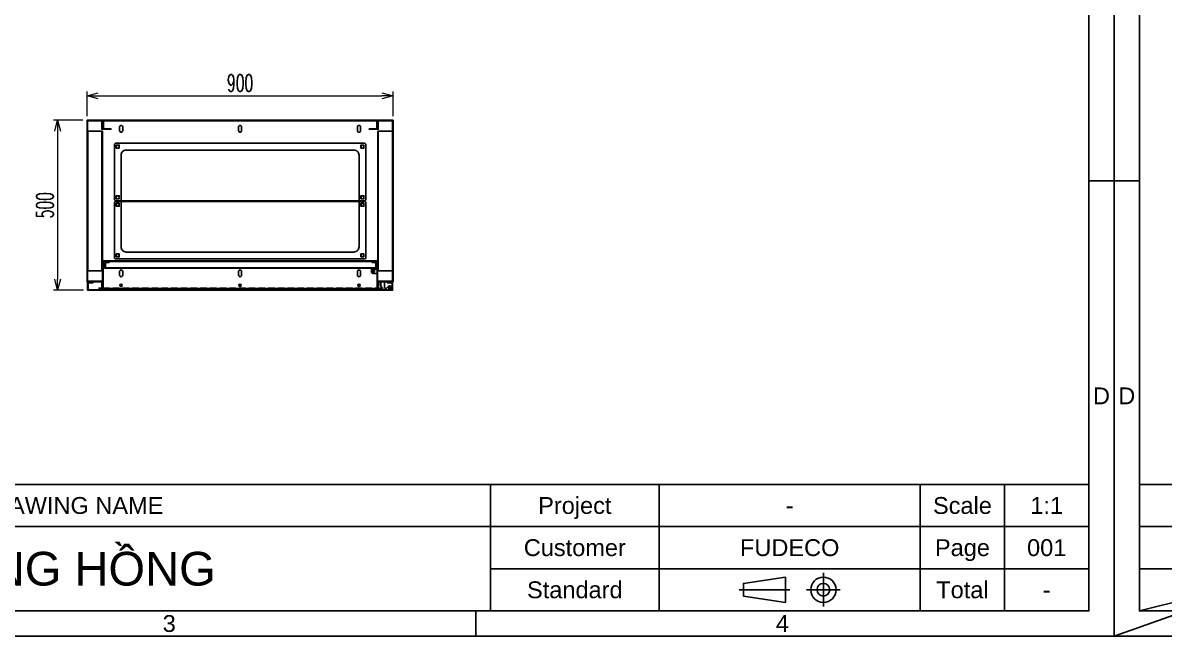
# Model space of a CAD drawing. Header units: millimetres. Extents: x -28296 to 1159, y -35880 to -26991.
# Drawn here: x -24143 to -20785, y -35880 to -34077 of the extents above; entities that cross this region are included whole.
import ezdxf
from ezdxf.enums import TextEntityAlignment as Align

# ---------------------------------------------------------------- set-up
doc = ezdxf.new("R2010")
doc.units = ezdxf.units.MM
doc.header["$LTSCALE"] = 3
doc.linetypes.add('ACAD_ISO04W100', pattern=[30, 24, -3, 0, -3])
doc.linetypes.add('HIDDEN', pattern=[9.525, 6.35, -3.175])
doc.layers.add('@.DM. KÍCH THƯỚC', color=8, linetype='Continuous', lineweight=5, transparency=0.2)
for name, color, linetype in [('@.DM. NÉT CHÍNH', 7, 'Continuous'), ('@.TEXT', 7, 'Continuous'), ('@.VISIBLE', 7, 'Continuous'), ('centerline', 6, 'ACAD_ISO04W100'), ('EQUIPMENT', 4, 'Continuous'), ('equipments', 2, 'Continuous')]:
    doc.layers.add(name, color=color, linetype=linetype)
doc.styles.add('Ann_w01', font='romans.shx', dxfattribs={"width": 0.6, "bigfont": 'chineset.shx'})
doc.styles.add('Arial', font='arial.ttf')
doc.dimstyles.new('Dim 01_SC25', dxfattribs={"dimscale": 25, "dimtxt": 2, "dimasz": 1.3, "dimexe": 0.5, "dimexo": 0.5, "dimgap": 0.5, "dimtad": 1, "dimdec": 1, "dimzin": 12, "dimdsep": 46, "dimtxsty": 'Ann_w01', "dimblk": 'OPEN30', "dimcen": 1.5, "dimclrd": 6, "dimclre": 6, "dimclrt": 3, "dimadec": 1, "dimazin": 3, "dimtm": 1e-09, "dimtfac": 1, "dimtdec": 1, "dimtmove": 0, "dimatfit": 3, "dimldrblk": 'OPEN30', "dimfxl": 1, "dimtolj": 1, "dimlwd": 20, "dimlwe": 20, "dimarcsym": 0})

# ---------------------------------------------------------------- blocks, each defined once
blk = doc.blocks.new('HL011-1 Top')
at = {"layer": 'centerline'}
for p, q in [((-20.3, 18.5), (-20.3, 16.5)), ((-3.8, 0), (4.2, 0)), ((0.2, 4), (0.2, -4))]:
    blk.add_line(p, q, dxfattribs=at)
at = {"layer": 'EQUIPMENT'}
for points in [[(-26, 17.5), (-26, 5.8, 0.131652), (-25.9, 5.3), (-26, 5.5), (-28, 5.5), (-28, 17.5), (-15, 17.5), (-15, 0, 0.414214), (-13, -2), (-10.3, -2)], [(-9.9, -3), (-10.3, -2), (-4, 4.2, -1.496606), (0.2, -6), (-19.3, -6), (-20.5, -6), (-20.5, -4), (-20.5, -4)]]:
    blk.add_lwpolyline(points, format="xyb", dxfattribs=at)
blk.add_lwpolyline([(-25.9, 5.3), (-19.3, -6), (-18.8, -5)], dxfattribs=at)
blk.add_circle((0.2, 0), 3.5, dxfattribs=at)
blk = doc.blocks.new('HL012-2')
at = {"color": 6}
for p, q in [((-3, 0), (3, 0)), ((0, 3), (0, -3))]:
    blk.add_line(p, q, dxfattribs=at)
at = {"color": 1, "linetype": 'Continuous'}
for p, q in [((11.1, 0), (8.6, 0)), ((0, -9), (0, -11))]:
    blk.add_line(p, q, dxfattribs=at)
at = {"color": 8}
blk.add_circle((0, 0), 2.5, dxfattribs=at)
at = {"layer": 'equipments'}
for p, q in [((-6, 0), (-6, -10)), ((10.5, 6), (0, 6)), ((10.5, -6), (10.5, 6)), ((-6, -10), (6, -10)), ((10.5, -6), (0, -6)), ((6, -6), (6, -10))]:
    blk.add_line(p, q, dxfattribs=at)
blk.add_arc((0, 0), 6, 90, 270, dxfattribs=at)
blk = doc.blocks.new('_Open30')
at = {"color": 0, "linetype": 'ByBlock', "lineweight": -2}
for p, q in [((-1, 0.27), (0, 0)), ((0, 0), (-1, -0.27)), ((0, 0), (-1, 0))]:
    blk.add_line(p, q, dxfattribs=at)
blk = doc.blocks.new('*D799')
at = {"layer": '@.DM. KÍCH THƯỚC', "color": 6, "lineweight": 20, "transparency": 16777216}
for p, q in [((-23954.1, -34350.6), (-23954.1, -34278.6)), ((-23054.1, -34350.6), (-23054.1, -34278.6)), ((-23921.6, -34291.1), (-23086.6, -34291.1))]:
    blk.add_line(p, q, dxfattribs=at)
at = {"layer": 'Defpoints', "color": 0, "transparency": 16777216}
for p in [(-23054.1, -34291.1), (-23954.1, -34363.1), (-23054.1, -34363.1)]:
    blk.add_point(p, dxfattribs=at)
at = {"layer": '@.DM. KÍCH THƯỚC', "color": 6, "lineweight": 20, "transparency": 16777216, "xscale": 32.5, "yscale": 32.5, "zscale": 32.5, "rotation": 180}
blk.add_blockref('_Open30', (-23954.1, -34291.1), dxfattribs=at)
at = {"layer": '@.DM. KÍCH THƯỚC', "color": 6, "lineweight": 20, "transparency": 16777216, "xscale": 32.5, "yscale": 32.5, "zscale": 32.5}
blk.add_blockref('_Open30', (-23054.1, -34291.1), dxfattribs=at)
at = {"layer": '@.DM. KÍCH THƯỚC', "color": 3, "transparency": 16777216, "insert": (-23504.1, -34253.6), "char_height": 50, "attachment_point": 5, "style": 'Ann_w01'}
blk.add_mtext('\\A1;900', dxfattribs=at)
blk = doc.blocks.new('*D800')
at = {"layer": '@.DM. KÍCH THƯỚC', "color": 6, "lineweight": 20, "transparency": 16777216}
for p, q in [((-23966.6, -34363.1), (-24053.4, -34363.1)), ((-24040.9, -34395.6), (-24040.9, -34830.6)), ((-23965.1, -34863.1), (-24053.4, -34863.1))]:
    blk.add_line(p, q, dxfattribs=at)
at = {"layer": 'Defpoints', "color": 0, "transparency": 16777216}
for p in [(-23954.1, -34363.1), (-24040.9, -34863.1), (-23952.6, -34863.1)]:
    blk.add_point(p, dxfattribs=at)
at = {"layer": '@.DM. KÍCH THƯỚC', "color": 6, "lineweight": 20, "transparency": 16777216, "xscale": 32.5, "yscale": 32.5, "zscale": 32.5}
for p, rotation in [((-24040.9, -34363.1), 90), ((-24040.9, -34863.1), 270)]:
    blk.add_blockref('_Open30', p, dxfattribs=dict(at, rotation=rotation))
at = {"layer": '@.DM. KÍCH THƯỚC', "color": 3, "transparency": 16777216, "insert": (-24078.4, -34613.1), "char_height": 50, "attachment_point": 5, "rotation": 90, "style": 'Ann_w01'}
blk.add_mtext('\\A1;500', dxfattribs=at)
blk = doc.blocks.new('Standard ISO')
at = {"color": 6}
for p, q in [((4, -2), (4, 2)), ((-6, 0), (0, 0)), ((6, 0), (2, 0))]:
    blk.add_line(p, q, dxfattribs=at)
blk.add_lwpolyline([(-0.5, 1.5), (-0.5, -1.5), (-5.5, -0.75), (-5.5, 0.75), (-0.5, 1.5)])
for radius in [1.5, 0.75]:
    blk.add_circle((4, 0), radius)
blk = doc.blocks.new('KHUNG BAN VE (Made by Tung)')
at = {"layer": '@.VISIBLE', "color": 8}
for p, q in [((3, 54), (0, 54)), ((294, 54), (297, 54)), ((223, 18), (223, 3)), ((243, 18), (243, 3)), ((274, 18), (274, 3)), ((284, 18), (284, 3)), ((3, 13), (73, 13)), ((123, 13), (294, 13)), ((3, 8), (73, 8)), ((23, 8), (3, 3)), ((223, 8), (294, 8)), ((221.25, 3), (221.25, 0))]:
    blk.add_line(p, q, dxfattribs=at)
for points in [[(0, 0), (297, 0), (297, 210), (0, 210)], [(3, 3), (294, 3), (294, 207), (3, 207)], [(3, 18), (294, 18), (294, 3), (3, 3)]]:
    blk.add_lwpolyline(points, close=True, dxfattribs=at)
blk.add_blockref('Standard ISO', (258.5, 5.5))
at = {"layer": '@.TEXT', "color": 1, "style": 'Arial'}
for s, p in [('D', (1.5, 28.5)), ('D', (295.5, 28.5)), ('3', (184.875, 1.5)), ('4', (257.625, 1.5))]:
    blk.add_text(s, height=2, dxfattribs=at).set_placement(p, align=Align.MIDDLE_CENTER)
at = {"layer": '@.TEXT', "color": 2, "style": 'Arial'}
for s, p in [('DRAWING NAME', (173, 15.5)), ('Project', (233, 15.5)), ('Scale', (279, 15.5)), ('Customer', (233, 10.5)), ('Page', (279, 10.5)), ('Standard', (233, 5.5)), ('Total', (279, 5.5))]:
    blk.add_text(s, height=2, dxfattribs=at).set_placement(p, align=Align.MIDDLE_CENTER)
at = {"layer": '@.TEXT', "color": 1, "style": 'Arial'}
for tag, height, p in [('DESIGNER_NAME', 2, (38, 15.5)), ('PROJECT_CODE', 2, (258.5, 15.5)), ('SCALE', 2, (289, 15.5)), ('APPROVED_NAME', 2, (38, 10.5)), ('CUSTOMER_NAME', 2, (258.5, 10.5)), ('PAGE', 2, (289, 10.5)), ('DRAWING_NAME', 4, (173, 8)), ('TOTAL', 2, (289, 5.5))]:
    blk.add_attdef(tag, text='', height=height, dxfattribs=at).set_placement(p, align=Align.MIDDLE_CENTER)

msp = doc.modelspace()

# ---------------------------------------------------------------- linework, layer by layer
at = {"layer": '@.DM. NÉT CHÍNH', "color": 1}
for p, q in [((-23910.59, -34805.65), (-23910.59, -34395.65)), ((-23097.59, -34805.65), (-23097.59, -34395.65))]:
    msp.add_line(p, q, dxfattribs=at)
at = {"layer": '@.DM. NÉT CHÍNH', "color": 6}
for p, q in [((-23887.09, -34776.65), (-23121.09, -34776.65)), ((-23887.09, -34778.15), (-23121.09, -34778.15)), ((-23907.09, -34858.15), (-23101.09, -34858.15))]:
    msp.add_line(p, q, dxfattribs=at)
at = {"layer": '@.DM. NÉT CHÍNH', "color": 6, "linetype": 'HIDDEN'}
msp.add_line((-23907.09, -34856.65), (-23101.09, -34856.65), dxfattribs=at)
at = {"layer": '@.DM. NÉT CHÍNH'}
for points in [[(-23910.59, -34856.65), (-23910.59, -34838.15), (-23954.09, -34838.15), (-23954.09, -34363.15), (-23909.09, -34363.15), (-23909.09, -34388.15), (-23884.09, -34388.15), (-23884.09, -34389.65), (-23910.59, -34389.65), (-23910.59, -34364.65), (-23952.59, -34364.65), (-23952.59, -34836.65), (-23909.09, -34836.65), (-23909.09, -34856.65)], [(-23097.59, -34856.65), (-23097.59, -34838.15), (-23054.09, -34838.15), (-23054.09, -34363.15), (-23099.09, -34363.15), (-23099.09, -34388.15), (-23124.09, -34388.15), (-23124.09, -34389.65), (-23097.59, -34389.65), (-23097.59, -34364.65), (-23055.59, -34364.65), (-23055.59, -34836.65), (-23099.09, -34836.65), (-23099.09, -34856.65)], [(-23868.59, -34436.15), (-23859.59, -34436.15), (-23859.59, -34445.15), (-23868.59, -34445.15)], [(-23139.59, -34436.15), (-23148.59, -34436.15), (-23148.59, -34445.15), (-23139.59, -34445.15)], [(-23868.59, -34594.15), (-23859.59, -34594.15), (-23859.59, -34585.15), (-23868.59, -34585.15)], [(-23139.59, -34594.15), (-23148.59, -34594.15), (-23148.59, -34585.15), (-23139.59, -34585.15)], [(-23868.59, -34607.15), (-23859.59, -34607.15), (-23859.59, -34616.15), (-23868.59, -34616.15)], [(-23139.59, -34607.15), (-23148.59, -34607.15), (-23148.59, -34616.15), (-23139.59, -34616.15)], [(-23868.59, -34765.15), (-23859.59, -34765.15), (-23859.59, -34756.15), (-23868.59, -34756.15)], [(-23139.59, -34765.15), (-23148.59, -34765.15), (-23148.59, -34756.15), (-23139.59, -34756.15)]]:
    msp.add_lwpolyline(points, close=True, dxfattribs=at)
at = {"layer": '@.DM. NÉT CHÍNH', "color": 4}
for points in [[(-23907.59, -34387.15), (-23907.59, -34363.15), (-23100.59, -34363.15), (-23100.59, -34387.15), (-23102.09, -34387.15), (-23102.09, -34364.65), (-23906.09, -34364.65), (-23906.09, -34387.15)], [(-23115.09, -34780.15), (-23103.09, -34780.15), (-23103.09, -34798.15), (-23902.09, -34798.15), (-23902.09, -34780.15), (-23890.09, -34780.15), (-23890.09, -34781.65), (-23900.59, -34781.65), (-23900.59, -34796.65), (-23104.59, -34796.65), (-23104.59, -34781.65), (-23115.09, -34781.65)], [(-23070.59, -34840.15), (-23055.59, -34840.15), (-23055.59, -34863.15), (-23952.59, -34863.15), (-23952.59, -34840.15), (-23937.59, -34840.15), (-23937.59, -34841.65), (-23951.09, -34841.65), (-23951.09, -34861.65), (-23057.09, -34861.65), (-23057.09, -34841.65), (-23070.59, -34841.65)]]:
    msp.add_lwpolyline(points, close=True, dxfattribs=at)
at = {"layer": '@.DM. NÉT CHÍNH'}
for points in [[(-23849.59, -34382.65), (-23849.59, -34393.65, -0.4142136), (-23854.09, -34398.15), (-23854.09, -34398.15, -0.4142136), (-23858.59, -34393.65), (-23858.59, -34382.65, -0.4142136), (-23854.09, -34378.15), (-23854.09, -34378.15, -0.4142136)], [(-23499.59, -34382.65), (-23499.59, -34393.65, -0.4142136), (-23504.09, -34398.15), (-23504.09, -34398.15, -0.4142136), (-23508.59, -34393.65), (-23508.59, -34382.65, -0.4142136), (-23504.09, -34378.15), (-23504.09, -34378.15, -0.4142136)], [(-23149.59, -34382.65), (-23149.59, -34393.65, -0.4142136), (-23154.09, -34398.15), (-23154.09, -34398.15, -0.4142136), (-23158.59, -34393.65), (-23158.59, -34382.65, -0.4142136), (-23154.09, -34378.15), (-23154.09, -34378.15, -0.4142136)], [(-23159.09, -34599.65), (-23139.09, -34599.65, 0.4142136), (-23134.09, -34594.65), (-23134.09, -34435.65, 0.4142136), (-23139.09, -34430.65), (-23869.09, -34430.65, 0.4142136), (-23874.09, -34435.65), (-23874.09, -34594.65, 0.4142136), (-23869.09, -34599.65), (-23159.09, -34599.65, 0)], [(-23839.09, -34750.65), (-23169.09, -34750.65, 0.4142136), (-23154.09, -34735.65), (-23154.09, -34465.65, 0.4142136), (-23169.09, -34450.65), (-23839.09, -34450.65, 0.4142136), (-23854.09, -34465.65), (-23854.09, -34735.65, 0.4142136)], [(-23159.09, -34770.65), (-23139.09, -34770.65, 0.4142136), (-23134.09, -34765.65), (-23134.09, -34606.65, 0.4142136), (-23139.09, -34601.65), (-23869.09, -34601.65, 0.4142136), (-23874.09, -34606.65), (-23874.09, -34765.65, 0.4142136), (-23869.09, -34770.65), (-23159.09, -34770.65, 0)], [(-23849.59, -34818.65), (-23849.59, -34807.65, 0.4142136), (-23854.09, -34803.15), (-23854.09, -34803.15, 0.4142136), (-23858.59, -34807.65), (-23858.59, -34818.65, 0.4142136), (-23854.09, -34823.15), (-23854.09, -34823.15, 0.4142136)], [(-23499.59, -34818.65), (-23499.59, -34807.65, 0.4142136), (-23504.09, -34803.15), (-23504.09, -34803.15, 0.4142136), (-23508.59, -34807.65), (-23508.59, -34818.65, 0.4142136), (-23504.09, -34823.15), (-23504.09, -34823.15, 0.4142136)], [(-23149.59, -34818.65), (-23149.59, -34807.65, 0.4142136), (-23154.09, -34803.15), (-23154.09, -34803.15, 0.4142136), (-23158.59, -34807.65), (-23158.59, -34818.65, 0.4142136), (-23154.09, -34823.15), (-23154.09, -34823.15, 0.4142136)]]:
    msp.add_lwpolyline(points, format="xyb", close=True, dxfattribs=at)
at = {"layer": '@.DM. NÉT CHÍNH', "color": 1}
for points in [[(-23909.09, -34805.65), (-23909.09, -34395.65), (-23952.09, -34395.65), (-23952.09, -34805.65)], [(-23099.09, -34805.65), (-23099.09, -34395.65), (-23056.09, -34395.65), (-23056.09, -34805.65)]]:
    msp.add_lwpolyline(points, close=True, dxfattribs=at)
at = {"layer": '@.DM. NÉT CHÍNH', "color": 6}
for points in [[(-23887.09, -34778.15), (-23907.09, -34778.15), (-23907.09, -34858.15), (-23919.09, -34858.15), (-23919.09, -34856.65), (-23908.59, -34856.65), (-23908.59, -34776.65), (-23887.09, -34776.65)], [(-23121.09, -34778.15), (-23101.09, -34778.15), (-23101.09, -34858.15), (-23089.09, -34858.15), (-23089.09, -34856.65), (-23099.59, -34856.65), (-23099.59, -34776.65), (-23121.09, -34776.65)]]:
    msp.add_lwpolyline(points, close=True, dxfattribs=at)
at = {"layer": '@.DM. NÉT CHÍNH', "color": 2}
for centre in [(-23864.09, -34440.65), (-23144.09, -34440.65), (-23864.09, -34589.65), (-23144.09, -34589.65), (-23864.09, -34611.65), (-23144.09, -34611.65), (-23864.09, -34760.65), (-23144.09, -34760.65)]:
    msp.add_circle(centre, 4.5, dxfattribs=at)
at = {"layer": '@.DM. NÉT CHÍNH', "color": 6}
for centre in [(-23854.09, -34848.15), (-23504.09, -34848.15), (-23154.09, -34848.15)]:
    msp.add_circle(centre, 3.5, dxfattribs=at)
at = {"layer": '@.VISIBLE'}
msp.add_line((-20932.38, -35880.25), (-6204.53, -30673.43), dxfattribs=at)

# ---------------------------------------------------------------- block references
ref = msp.add_blockref('KHUNG BAN VE (Made by Tung)', (-28296.3, -35880.25), dxfattribs=dict(at, xscale=24.79435096761154, yscale=24.79435096761154, zscale=24.79435096761154))
ref.add_attrib('TOTAL', '-', dxfattribs={"layer": '@.TEXT', "color": 1, "height": 49.59, "style": 'Arial'}).set_placement((-21130.73, -35743.88), align=Align.MIDDLE_CENTER)
ref.add_attrib('PAGE', '001', dxfattribs={"layer": '@.TEXT', "color": 1, "height": 49.589, "style": 'Arial'}).set_placement((-21130.73, -35619.91), align=Align.MIDDLE_CENTER)
ref.add_attrib('SCALE', '1:1', dxfattribs={"layer": '@.TEXT', "color": 1, "height": 49.589, "style": 'Arial'}).set_placement((-21130.73, -35495.94), align=Align.MIDDLE_CENTER)
ref.add_attrib('CUSTOMER_NAME', 'FUDECO', dxfattribs={"layer": '@.TEXT', "color": 1, "height": 49.589, "style": 'Arial'}).set_placement((-21886.96, -35619.91), align=Align.MIDDLE_CENTER)
ref.add_attrib('PROJECT_CODE', '-', dxfattribs={"layer": '@.TEXT', "color": 1, "height": 49.59, "style": 'Arial'}).set_placement((-21886.96, -35495.94), align=Align.MIDDLE_CENTER)
ref.add_attrib('DRAWING_NAME', 'HÙNG HỒNG', dxfattribs={"layer": '@.TEXT', "color": 1, "height": 99.177, "style": 'Arial'}).set_placement((-24006.88, -35681.89), align=Align.MIDDLE_CENTER)
at = {"layer": '@.VISIBLE', "xscale": 24.79435096761154, "yscale": 24.79435096761154, "zscale": 24.79435096761154}
msp.add_blockref('KHUNG BAN VE (Made by Tung)', (-20932.38, -35880.25), dxfattribs=at)
at = {"layer": 'equipments', "lineweight": 0, "xscale": -1, "rotation": 180}
msp.add_blockref('HL012-2', (-23111.59, -34808.15), dxfattribs=at)
at = {"layer": 'equipments'}
msp.add_blockref('HL011-1 Top', (-23063.79, -34855.65), dxfattribs=at)

# ---------------------------------------------------------------- dimensions: what is measured, and where the dimension line sits
at = {"layer": '@.DM. KÍCH THƯỚC'}
dim = msp.add_linear_dim(base=(-23054.09, -34291.13), p1=(-23954.09, -34363.15), p2=(-23054.09, -34363.15), dimstyle='Dim 01_SC25', dxfattribs=at)
dim.commit()
dim.dimension.update_dxf_attribs({"geometry": '*D799', "text_midpoint": (-23504.09, -34253.63)})
dim = msp.add_linear_dim(base=(-24040.87, -34863.15), p1=(-23954.09, -34363.15), p2=(-23952.59, -34863.15), angle=90, dimstyle='Dim 01_SC25', dxfattribs=at)
dim.commit()
dim.dimension.update_dxf_attribs({"geometry": '*D800', "text_midpoint": (-24078.37, -34613.15)})

doc.saveas('drawing.dxf')
